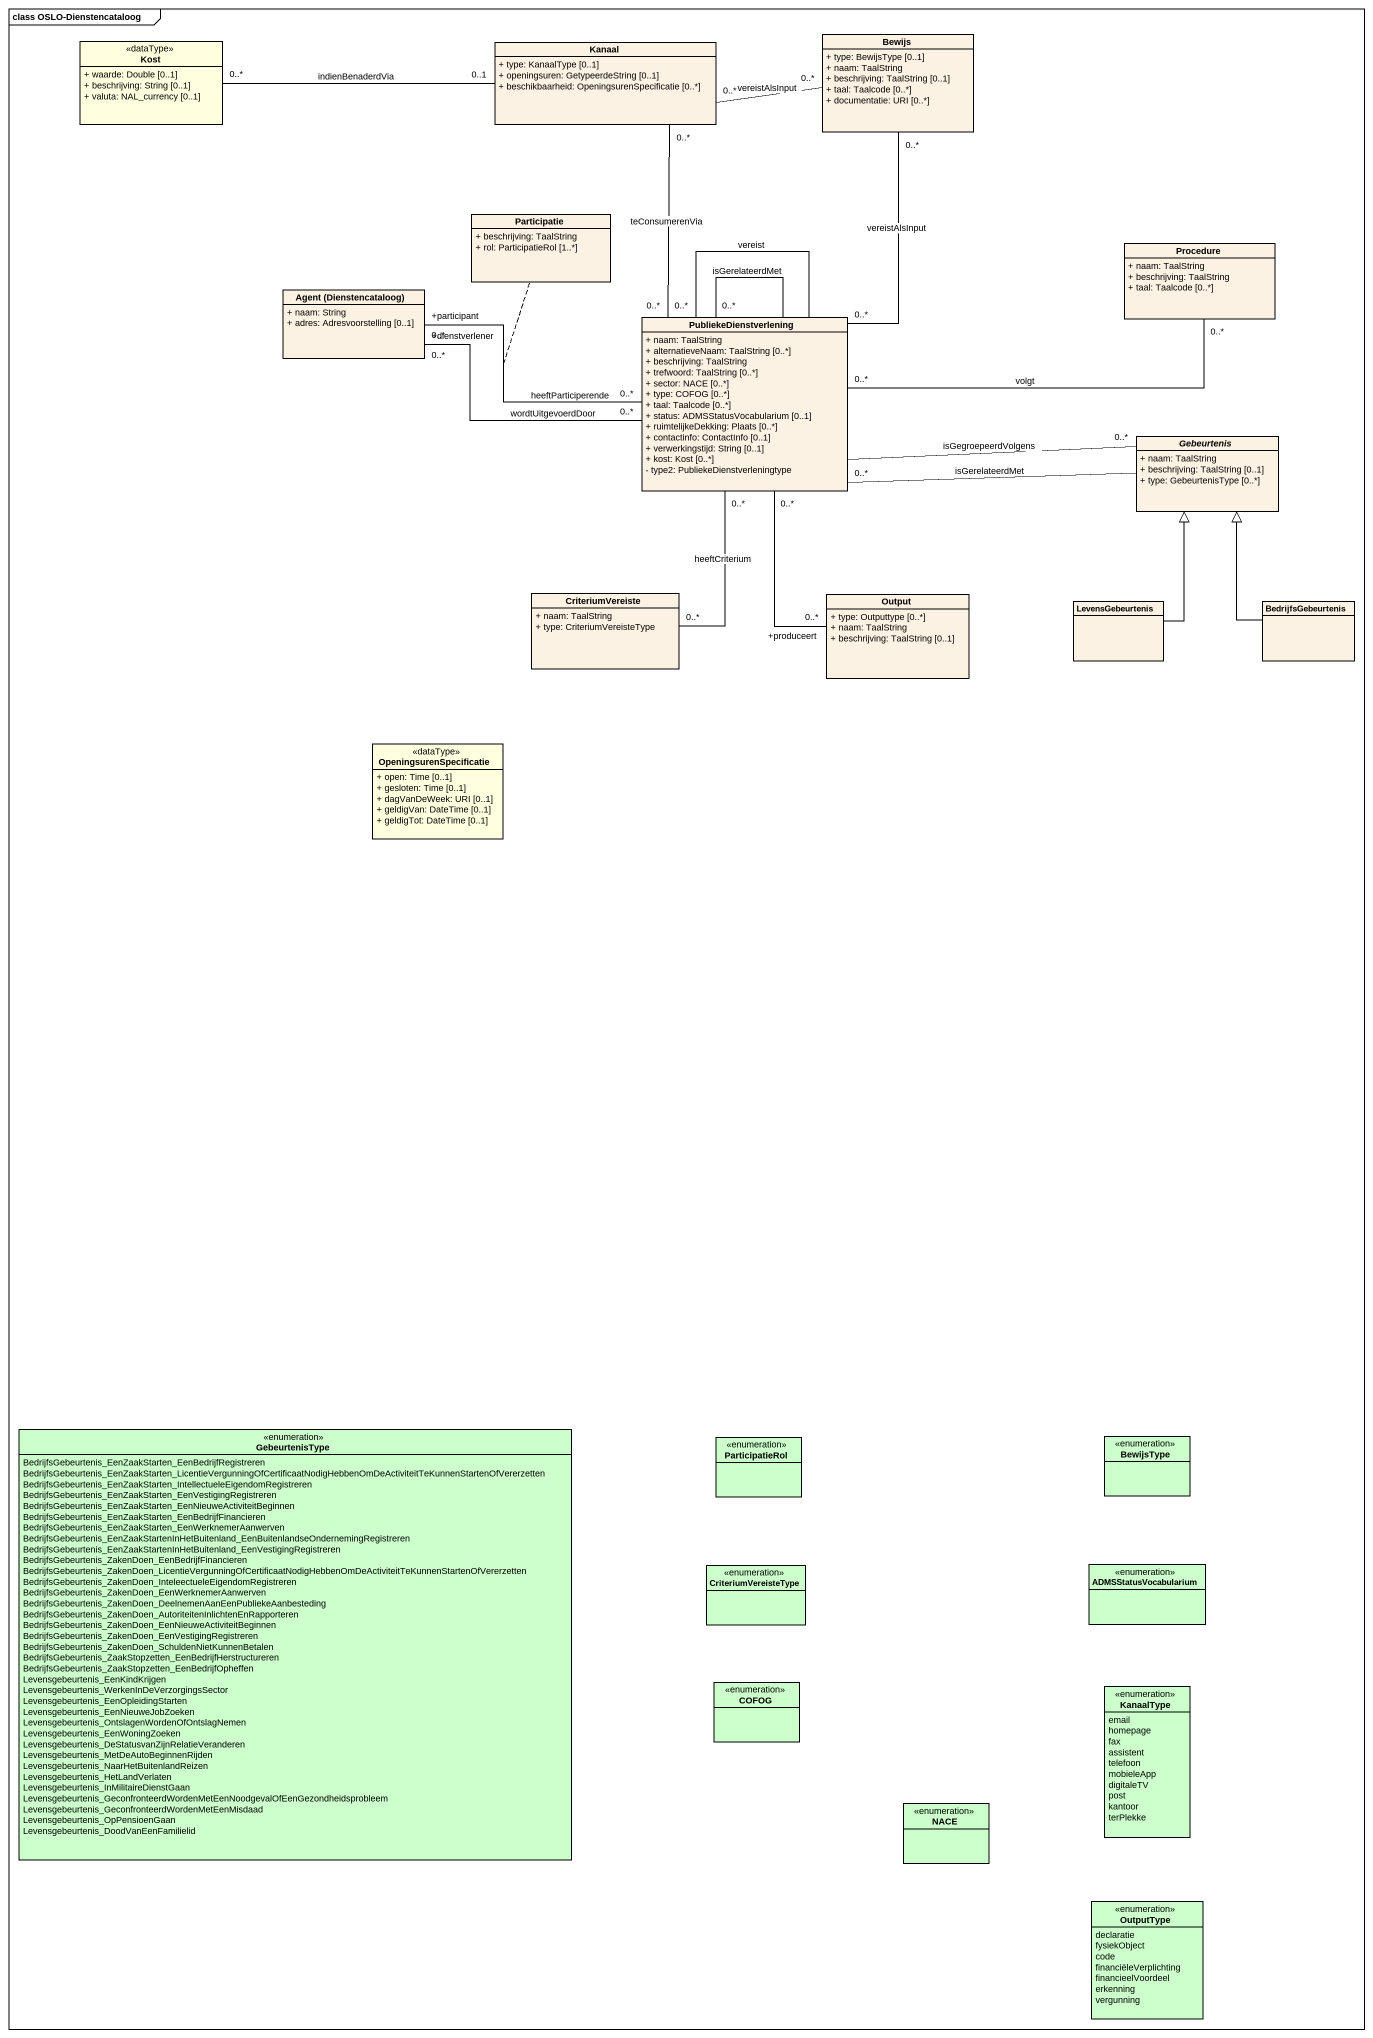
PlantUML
@startuml
mainframe class OSLO-Dienstencataloog
hide circle
hide empty members
skinparam classAttributeIconSize 0
class Kost <<dataType>> #FFFFE0 {
  + waarde: Double [0..1]
  + beschrijving: String [0..1]
  + valuta: NAL_currency [0..1]
}
class Kanaal {
  + type: KanaalType [0..1]
  + openingsuren: GetypeerdeString [0..1]
  + beschikbaarheid: OpeningsurenSpecificatie [0..*]
}
class Bewijs {
  + type: BewijsType [0..1]
  + naam: TaalString
  + beschrijving: TaalString [0..1]
  + taal: Taalcode [0..*]
  + documentatie: URI [0..*]
}
class Participatie {
  + beschrijving: TaalString
  + rol: ParticipatieRol [1..*]
}
class Procedure {
  + naam: TaalString
  + beschrijving: TaalString
  + taal: Taalcode [0..*]
}
class "Agent (Dienstencataloog)" as Agent_Dienstencataloog {
  + naam: String
  + adres: Adresvoorstelling [0..1]
}
class PubliekeDienstverlening {
  + naam: TaalString
  + alternatieveNaam: TaalString [0..*]
  + beschrijving: TaalString
  + trefwoord: TaalString [0..*]
  + sector: NACE [0..*]
  + type: COFOG [0..*]
  + taal: Taalcode [0..*]
  + status: ADMSStatusVocabularium [0..1]
  + ruimtelijkeDekking: Plaats [0..*]
  + contactinfo: ContactInfo [0..1]
  + verwerkingstijd: String [0..1]
  + kost: Kost [0..*]
  - type2: PubliekeDienstverleningtype
}
abstract class Gebeurtenis {
  + naam: TaalString
  + beschrijving: TaalString [0..1]
  + type: GebeurtenisType [0..*]
}
class CriteriumVereiste {
  + naam: TaalString
  + type: CriteriumVereisteType
}
class Output {
  + type: Outputtype [0..*]
  + naam: TaalString
  + beschrijving: TaalString [0..1]
}
class LevensGebeurtenis
class BedrijfsGebeurtenis
class OpeningsurenSpecificatie <<dataType>> #FFFFE0 {
  + open: Time [0..1]
  + gesloten: Time [0..1]
  + dagVanDeWeek: URI [0..1]
  + geldigVan: DateTime [0..1]
  + geldigTot: DateTime [0..1]
}
enum GebeurtenisType #CCFFCC {
  BedrijfsGebeurtenis_EenZaakStarten_EenBedrijfRegistreren
  BedrijfsGebeurtenis_EenZaakStarten_LicentieVergunningOfCertificaatNodigHebbenOmDeActiviteitTeKunnenStartenOfVererzetten
  BedrijfsGebeurtenis_EenZaakStarten_IntellectueleEigendomRegistreren
  BedrijfsGebeurtenis_EenZaakStarten_EenVestigingRegistreren
  BedrijfsGebeurtenis_EenZaakStarten_EenNieuweActiviteitBeginnen
  BedrijfsGebeurtenis_EenZaakStarten_EenBedrijfFinancieren
  BedrijfsGebeurtenis_EenZaakStarten_EenWerknemerAanwerven
  BedrijfsGebeurtenis_EenZaakStartenInHetBuitenland_EenBuitenlandseOndernemingRegistreren
  BedrijfsGebeurtenis_EenZaakStartenInHetBuitenland_EenVestigingRegistreren
  BedrijfsGebeurtenis_ZakenDoen_EenBedrijfFinancieren
  BedrijfsGebeurtenis_ZakenDoen_LicentieVergunningOfCertificaatNodigHebbenOmDeActiviteitTeKunnenStartenOfVererzetten
  BedrijfsGebeurtenis_ZakenDoen_InteleectueleEigendomRegistreren
  BedrijfsGebeurtenis_ZakenDoen_EenWerknemerAanwerven
  BedrijfsGebeurtenis_ZakenDoen_DeelnemenAanEenPubliekeAanbesteding
  BedrijfsGebeurtenis_ZakenDoen_AutoriteitenInlichtenEnRapporteren
  BedrijfsGebeurtenis_ZakenDoen_EenNieuweActiviteitBeginnen
  BedrijfsGebeurtenis_ZakenDoen_EenVestigingRegistreren
  BedrijfsGebeurtenis_ZakenDoen_SchuldenNietKunnenBetalen
  BedrijfsGebeurtenis_ZaakStopzetten_EenBedrijfHerstructureren
  BedrijfsGebeurtenis_ZaakStopzetten_EenBedrijfOpheffen
  Levensgebeurtenis_EenKindKrijgen
  Levensgebeurtenis_WerkenInDeVerzorgingsSector
  Levensgebeurtenis_EenOpleidingStarten
  Levensgebeurtenis_EenNieuweJobZoeken
  Levensgebeurtenis_OntslagenWordenOfOntslagNemen
  Levensgebeurtenis_EenWoningZoeken
  Levensgebeurtenis_DeStatusvanZijnRelatieVeranderen
  Levensgebeurtenis_MetDeAutoBeginnenRijden
  Levensgebeurtenis_NaarHetBuitenlandReizen
  Levensgebeurtenis_HetLandVerlaten
  Levensgebeurtenis_InMilitaireDienstGaan
  Levensgebeurtenis_GeconfronteerdWordenMetEenNoodgevalOfEenGezondheidsprobleem
  Levensgebeurtenis_GeconfronteerdWordenMetEenMisdaad
  Levensgebeurtenis_OpPensioenGaan
  Levensgebeurtenis_DoodVanEenFamilielid
}
enum ParticipatieRol #CCFFCC
enum BewijsType #CCFFCC
enum CriteriumVereisteType #CCFFCC
enum ADMSStatusVocabularium #CCFFCC
enum COFOG #CCFFCC
enum KanaalType #CCFFCC {
  email
  homepage
  fax
  assistent
  telefoon
  mobieleApp
  digitaleTV
  post
  kantoor
  terPlekke
}
enum NACE #CCFFCC
enum OutputType #CCFFCC {
  declaratie
  fysiekObject
  code
  financiëleVerplichting
  financieelVoordeel
  erkenning
  vergunning
}
Kost "0..*" -right- "0..1" Kanaal : indienBenaderdVia
Kanaal "0..*" -right- "0..*" Bewijs : vereistAlsInput
PubliekeDienstverlening "0..*" -up- "0..*" Kanaal : teConsumerenVia
PubliekeDienstverlening "0..*" -up- "0..*" Bewijs : vereistAlsInput
PubliekeDienstverlening "0..*" -right- "0..*" Procedure : volgt
PubliekeDienstverlening "0..*" -left- "+dienstverlener\n0..*" Agent_Dienstencataloog : wordtUitgevoerdDoor
PubliekeDienstverlening "0..*" -left- "+participant\n0..*" Agent_Dienstencataloog : heeftParticiperende
(PubliekeDienstverlening, Agent_Dienstencataloog) .. Participatie
PubliekeDienstverlening -- "0..*" PubliekeDienstverlening : vereist
PubliekeDienstverlening -- "0..*" PubliekeDienstverlening : isGerelateerdMet
PubliekeDienstverlening -right- "0..*" Gebeurtenis : isGegroepeerdVolgens
PubliekeDienstverlening "0..*" -- "0..*" CriteriumVereiste : heeftCriterium
PubliekeDienstverlening "0..*" -- "+produceert\n0..*" Output
Gebeurtenis -left- "0..*" PubliekeDienstverlening : isGerelateerdMet
LevensGebeurtenis -up-|> Gebeurtenis
BedrijfsGebeurtenis -up-|> Gebeurtenis
@enduml
